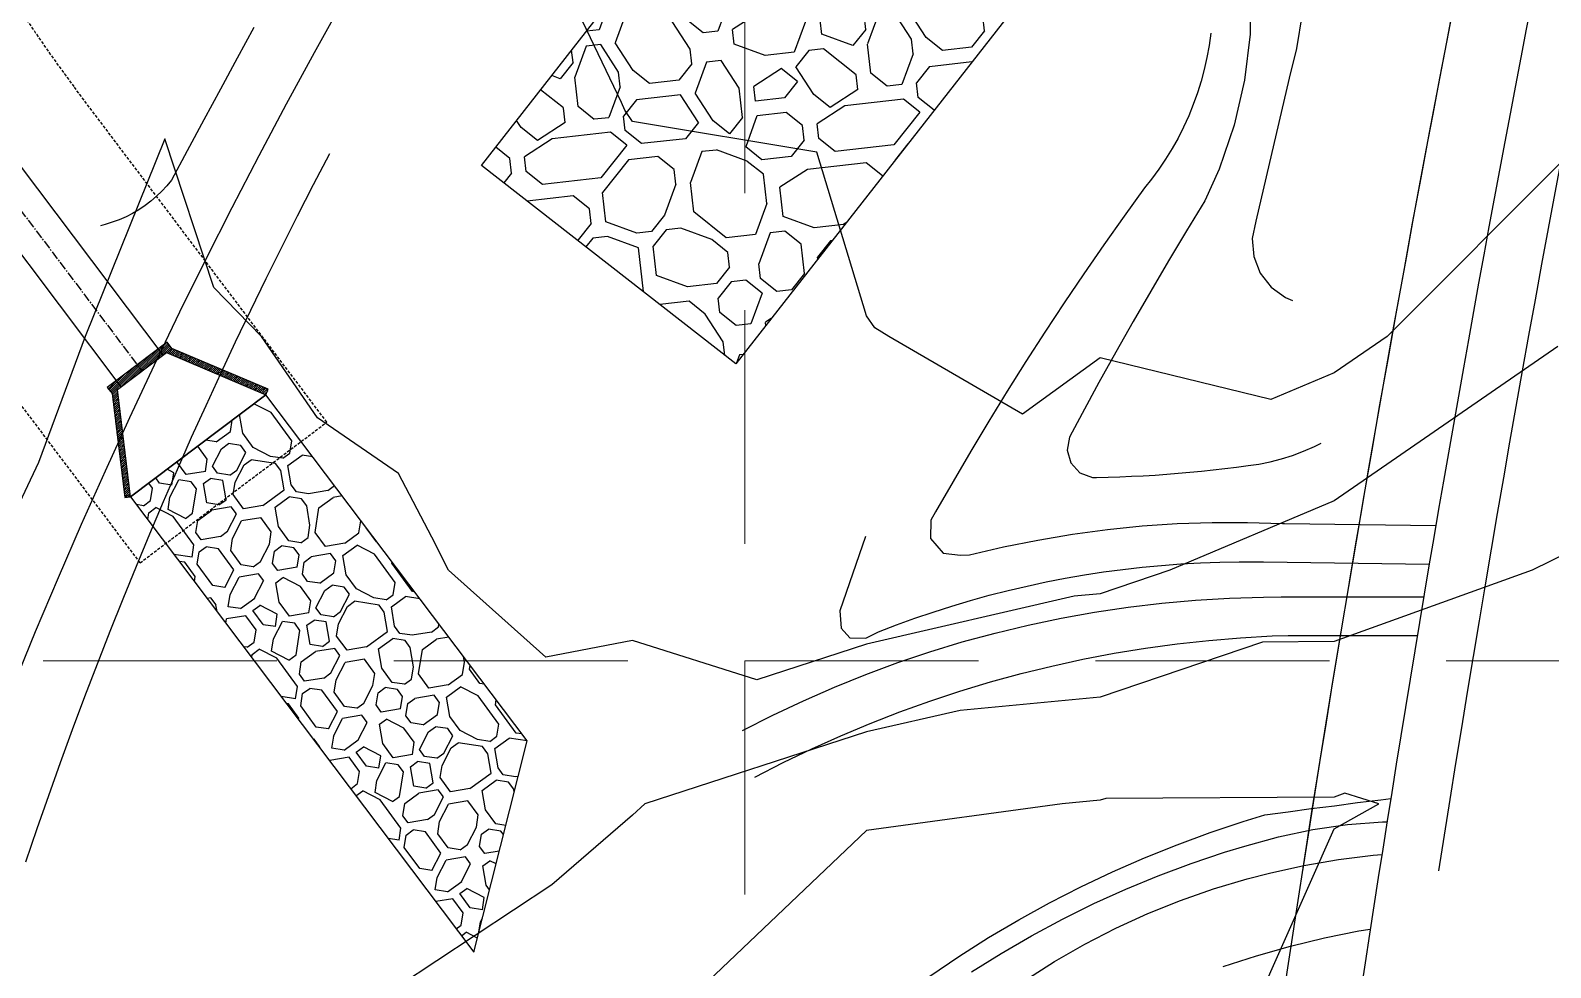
# Model space of a CAD drawing. Header units: inches. Extents: x 2468851 to 2474620, y 7110473 to 7114082.
# Drawn here: x 2473474.1 to 2473604.1, y 7112250.9 to 7112331.1 of the extents above; entities that cross this region are included whole.
import ezdxf

# ---------------------------------------------------------------- set-up
doc = ezdxf.new("R2010")
doc.units = ezdxf.units.IN
doc.header["$MEASUREMENT"] = 0
doc.linetypes.add('CENTER2', pattern=[1.125, 0.75, -0.125, 0.125, -0.125])
doc.linetypes.add('HIDDEN', pattern=[0.375, 0.25, -0.125])
for name, color, linetype in [('contours', 35, 'Continuous'), ('ESMT', 250, 'HIDDEN'), ('ex-pvmt', 7, 'Continuous'), ('ex-row', 1, 'Continuous'), ('FUTURE', 250, 'Continuous'), ('GRID', 254, 'HIDDEN'), ('RIP RAP ROCK FILTER', 1, 'Continuous'), ('SODDED LOT', 2, 'Continuous'), ('STM', 1, 'Continuous'), ('stm-cl', 13, 'CENTER2'), ('stm-pipe', 5, 'Continuous')]:
    doc.layers.add(name, color=color, linetype=linetype)
pattern_1 = [(36.1597, (2473068.647, 7111284.811), (3.26006, 20.9612), [1.5, -2.25, 0.75, -2.25, 0.75, -7.5]), (36.1597, (2473073.817, 7111290.448), (3.26006, 20.9612), [0.75, -14.25]), (36.1597, (2473069.742, 7111288.398), (3.26006, 20.9612), [0.75, -1.5, 0.75, -12]), (36.1597, (2473075.354, 7111293.429), (3.26006, 20.9612), [1.5, -13.5]), (36.1597, (2473076.123, 7111294.92), (3.26006, 20.9612), [0.75, -14.25]), (36.1597, (2473071.605, 7111293.475), (3.26006, 20.9612), [1.5, -13.5]), (36.1597, (2473065.107, 7111289.656), (3.26006, 20.9612), [0.75, -1.5, 0.75, -3.75, 2.25, -6]), (36.1597, (2473072.7, 7111297.062), (3.26006, 20.9612), [1.5, -13.5]), (36.1597, (2473064.99, 7111292.357), (3.26006, 20.9612), [1.5, -0.75, 0.75, -6, 0.75, -5.25]), (36.1597, (2473063.942, 7111292.52), (3.26006, 20.9612), [0.75, -14.25]), (36.1597, (2473067.739, 7111296.224), (3.26006, 20.9612), [0.75, -0.75, 0.75, -12.75]), (36.1597, (2473065.48, 7111295.501), (3.26006, 20.9612), [0.75, -14.25]), (36.1597, (2473072.909, 7111301.86), (3.26006, 20.9612), [0.75, -14.25]), (36.1597, (2473067.016, 7111298.483), (3.26006, 20.9612), [0.75, -6, 0.75, -7.5]), (36.1597, (2473066.574, 7111299.088), (3.26006, 20.9612), [1.5, -13.5]), (36.1597, (2473068.554, 7111301.464), (3.26006, 20.9612), [1.5, -13.5]), (36.1597, (2473060.845, 7111296.759), (3.26006, 20.9612), [0.75, -9, 1.5, -3.75]), (126.1597, (2473064.664, 7111290.261), (-20.9612, 3.26006), [3, -3, 1.5, -7.5]), (126.1597, (2473065.27, 7111290.704), (-20.9612, 3.26006), [0.75, -5.25, 1.5, -7.5]), (126.1597, (2473068.088, 7111288.119), (-20.9612, 3.26006), [2.25, -12.75]), (126.1597, (2473068.694, 7111288.561), (-20.9612, 3.26006), [1.5, -13.5]), (126.1597, (2473070.627, 7111287.187), (-20.9612, 3.26006), [0.75, -9, 0.75, -0.75, 1.5, -2.25]), (126.1597, (2473071.838, 7111288.072), (-20.9612, 3.26006), [0.75, -5.25, 0.75, -8.25]), (126.1597, (2473068.903, 7111293.359), (-20.9612, 3.26006), [1.5, -2.25, 0.75, -0.75, 1.5, -8.25]), (126.1597, (2473071.279, 7111291.38), (-20.9612, 3.26006), [1.5, -8.25, 0.75, -4.5]), (126.1597, (2473073.654, 7111289.4), (-20.9612, 3.26006), [0.75, -0.75, 1.5, -12]), (126.1597, (2473069.113, 7111298.157), (-20.9612, 3.26006), [0.75, -14.25]), (126.1597, (2473069.718, 7111298.599), (-20.9612, 3.26006), [1.5, -1.5, 0.75, -0.75, 1.5, -9]), (126.1597, (2473074.306, 7111293.592), (-20.9612, 3.26006), [0.75, -0.75, 0.75, -1.5, 0.75, -10.5]), (126.1597, (2473073.025, 7111299.158), (-20.9612, 3.26006), [3, -12]), (126.1597, (2473074.516, 7111298.39), (-20.9612, 3.26006), [3, -2.25, 1.5, -8.25]), (126.1597, (2473078.662, 7111293.988), (-20.9612, 3.26006), [0.75, -2.25, 1.5, -10.5]), (126.1597, (2473078.382, 7111295.642), (-20.9612, 3.26006), [2.25, -12.75]), (81.1597, (2473073.491, 7111288.352), (-8.85057, 12.11063), [1.06065, -20.15255]), (81.1597, (2473079.71, 7111293.825), (-8.85057, 12.11063), [1.06065, -18.03125, 1.06065, -1.06065]), (81.1597, (2473071.395, 7111288.678), (-8.85057, 12.11063), [1.06065, -8.4852, 1.06065, -10.6067]), (81.1597, (2473074.423, 7111290.89), (-8.85057, 12.11063), [1.06065, -16.9706, 1.06065, -2.1213]), (81.1597, (2473075.028, 7111291.333), (-8.85057, 12.11063), [2.1213, -8.4852, 2.1213, -8.4854]), (81.1597, (2473071.116, 7111290.331), (-8.85057, 12.11063), [1.0605, -9.546, 1.0605, -1.0605, 1.0605, -7.425203]), (81.1597, (2473076.729, 7111295.362), (-8.85057, 12.11063), [1.06065, -1.06065, 1.06065, -18.03125]), (81.1597, (2473067.809, 7111289.772), (-8.85057, 12.11063), [1.06065, -12.7278, 1.06065, -6.3641]), (81.1597, (2473076.612, 7111298.064), (-8.85057, 12.11063), [1.0605, -1.0605, 1.0605, -4.2426, 1.0605, -12.728603]), (81.1597, (2473068.018, 7111294.57), (-8.85057, 12.11063), [1.06065, -20.15255]), (81.1597, (2473064.548, 7111292.963), (-8.85057, 12.11063), [2.12132, -19.09189]), (81.1597, (2473062.452, 7111293.289), (-8.85057, 12.11063), [1.06065, -1.06065, 1.06065, -18.03125]), (81.1597, (2473067.785, 7111299.973), (-8.85057, 12.11063), [1.06065, -20.15255]), (81.1597, (2473070.533, 7111303.84), (-8.85057, 12.11063), [1.06065, -20.15255]), (171.1597, (2473073.212, 7111290.005), (-8.85057, 12.11063), [1.06065, -20.15255]), (171.1597, (2473073.817, 7111290.448), (-8.85057, 12.11063), [1.06065, -20.15255]), (171.1597, (2473069.742, 7111288.398), (-8.85057, 12.11063), [1.06065, -4.2426, 2.1213, -13.78865]), (171.1597, (2473067.32, 7111286.628), (-8.85057, 12.11063), [1.06065, -20.15255]), (171.1597, (2473073.864, 7111294.197), (-8.85057, 12.11063), [1.06065, -8.48528, 1.06065, -10.60662]), (171.1597, (2473074.469, 7111294.64), (-8.85057, 12.11063), [1.0605, -6.3645, 1.0605, -6.363, 1.0605, -5.304203]), (171.1597, (2473066.76, 7111289.935), (-8.85057, 12.11063), [1.06065, -20.15255]), (171.1597, (2473076.007, 7111297.621), (-8.85057, 12.11063), [2.121, -5.30325, 1.0605, -1.0605, 1.0605, -10.607453]), (171.1597, (2473066.807, 7111293.685), (-8.85057, 12.11063), [1.06065, -20.15255]), (171.1597, (2473071.651, 7111297.225), (-8.85057, 12.11063), [2.12132, -19.09189]), (171.1597, (2473072.257, 7111297.668), (-8.85057, 12.11063), [1.06065, -20.15255]), (171.1597, (2473067.739, 7111296.224), (-8.85057, 12.11063), [1.06065, -20.15255]), (171.1597, (2473062.778, 7111295.385), (-8.85057, 12.11063), [1.06065, -20.15255]), (171.1597, (2473072.466, 7111302.465), (-8.85057, 12.11063), [1.06065, -20.15255]), (62.7248, (2473069.858, 7111285.6965), (12.11063, 8.850574), [1.677, -31.86402]), (62.7248, (2473067.762, 7111286.0225), (12.11063, 8.850574), [1.677, -31.86402]), (62.7248, (2473067.3196, 7111286.628), (12.11063, 8.850574), [1.677, -31.86402]), (62.7248, (2473070.347, 7111288.8406), (12.11063, 8.850574), [1.677, -31.86402]), (62.7248, (2473067.9716, 7111290.82), (12.11063, 8.850574), [1.677, -31.86402]), (62.7248, (2473067.529, 7111291.426), (12.11063, 8.850574), [1.677, -31.86402]), (62.7248, (2473068.181, 7111295.618), (12.11063, 8.850574), [1.677, -31.86402]), (62.7248, (2473068.344, 7111296.666), (12.11063, 8.850574), [1.677, -31.86402]), (62.7248, (2473062.615, 7111294.337), (12.11063, 8.850574), [1.677, -31.86402]), (62.7248, (2473066.248, 7111296.992), (12.11063, 8.850574), [1.677, -31.86402]), (99.5947, (2473078.941, 7111292.3344), (-8.850574, 12.11063), [1.677, -31.86402]), (99.5947, (2473074.586, 7111291.9383), (-8.850574, 12.11063), [1.677, -31.86402]), (99.5947, (2473071.884, 7111291.822), (-8.850574, 12.11063), [1.677, -31.86402]), (99.5947, (2473072.373, 7111294.966), (-8.850574, 12.11063), [1.677, -31.86402]), (99.5947, (2473072.979, 7111295.4085), (-8.850574, 12.11063), [1.677, -31.86402]), (99.5947, (2473067.4125, 7111294.1274), (-8.850574, 12.11063), [1.677, -31.86402]), (99.5947, (2473065.759, 7111293.848), (-8.850574, 12.11063), [1.677, -31.86402]), (99.5947, (2473068.833, 7111299.81), (-8.850574, 12.11063), [1.677, -31.86402]), (99.5947, (2473063.104, 7111297.481), (-8.850574, 12.11063), [1.677, -31.86402]), (152.7248, (2473063.9424, 7111292.52), (-8.850574, 12.11063), [1.677, -31.86402]), (152.7248, (2473071.209, 7111297.8307), (-8.850574, 12.11063), [1.677, -31.86402]), (152.7248, (2473062.894, 7111292.683), (-8.850574, 12.11063), [1.677, -31.86402]), (152.7248, (2473071.255, 7111301.5804), (-8.850574, 12.11063), [1.677, -31.86402]), (152.7248, (2473062.941, 7111296.433), (-8.850574, 12.11063), [1.677, -31.86402]), (152.7248, (2473064.9204, 7111298.809), (-8.850574, 12.11063), [1.677, -31.86402]), (189.5947, (2473073.4914, 7111288.3516), (-12.11063, -8.850574), [1.677, -31.86402]), (189.5947, (2473070.184, 7111287.7926), (-12.11063, -8.850574), [1.677, -31.86402]), (189.5947, (2473078.219, 7111294.5935), (-12.11063, -8.850574), [1.677, -31.86402]), (189.5947, (2473076.123, 7111294.9195), (-12.11063, -8.850574), [1.677, -31.86402]), (189.5947, (2473070.394, 7111292.5904), (-12.11063, -8.850574), [1.677, -31.86402]), (189.5947, (2473066.9235, 7111290.983), (-12.11063, -8.850574), [1.677, -31.86402]), (189.5947, (2473070.557, 7111293.6384), (-12.11063, -8.850574), [1.677, -31.86402]), (189.5947, (2473067.855, 7111293.522), (-12.11063, -8.850574), [1.677, -31.86402]), (189.5947, (2473065.6424, 7111296.5496), (-12.11063, -8.850574), [1.677, -31.86402]), (189.5947, (2473060.239, 7111296.3165), (-12.11063, -8.850574), [1.677, -31.86402]), (189.5947, (2473067.5055, 7111301.627), (-12.11063, -8.850574), [1.677, -31.86402]), (189.5947, (2473068.7166, 7111302.512), (-12.11063, -8.850574), [1.677, -31.86402])]

msp = doc.modelspace()

# ---------------------------------------------------------------- hatches: boundary and pattern name
at = {"layer": 'RIP RAP ROCK FILTER'}
h = msp.add_hatch(dxfattribs=at)
h.set_pattern_fill('AGGREGAT', scale=25.2, angle=96.4457, style=0)
h.set_pattern_definition([(96.4457, (2474503.885, 7112052.713), (-27.8697, 22.2117), [2.52, -3.78, 1.26, -3.78, 1.26, -12.6]), (96.4457, (2474499.966, 7112064.95), (-27.8697, 22.2117), [1.26, -23.94]), (96.4457, (2474499.563, 7112057.297), (-27.8697, 22.2117), [1.26, -2.52, 1.26, -20.16]), (96.4457, (2474496.896, 7112069.676), (-27.8697, 22.2117), [2.52, -22.68]), (96.4457, (2474495.361, 7112072.038), (-27.8697, 22.2117), [1.26, -23.94]), (96.4457, (2474493.706, 7112064.243), (-27.8697, 22.2117), [2.52, -22.68]), (96.4457, (2474493.869, 7112051.582), (-27.8697, 22.2117), [1.26, -2.52, 1.26, -6.3, 3.78, -10.08]), (96.4457, (2474489.384, 7112068.827), (-27.8697, 22.2117), [2.52, -22.68]), (96.4457, (2474489.83, 7112053.661), (-27.8697, 22.2117), [2.52, -1.26, 1.26, -10.08, 1.26, -8.82]), (96.4457, (2474488.72, 7112052.268), (-27.8697, 22.2117), [1.26, -23.94]), (96.4457, (2474486.477, 7112060.89), (-27.8697, 22.2117), [1.26, -1.26, 1.26, -21.42]), (96.4457, (2474485.65, 7112056.993), (-27.8697, 22.2117), [1.26, -23.94]), (96.4457, (2474482.558, 7112073.128), (-27.8697, 22.2117), [1.26, -23.94]), (96.4457, (2474482.58, 7112061.718), (-27.8697, 22.2117), [1.26, -10.08, 1.26, -12.6]), (96.4457, (2474481.327, 7112061.577), (-27.8697, 22.2117), [2.52, -22.68]), (96.4457, (2474479.51, 7112066.444), (-27.8697, 22.2117), [2.52, -22.68]), (96.4457, (2474479.955, 7112051.278), (-27.8697, 22.2117), [1.26, -15.12, 2.52, -6.3]), (186.4457, (2474492.616, 7112051.44), (-22.2117, -27.8697), [5.04, -5.04, 2.52, -12.6]), (186.4457, (2474492.475, 7112052.692), (-22.2117, -27.8697), [1.26, -8.82, 2.52, -12.6]), (186.4457, (2474498.594, 7112054.651), (-22.2117, -27.8697), [3.78, -21.42]), (186.4457, (2474498.452, 7112055.903), (-22.2117, -27.8697), [2.52, -22.68]), (186.4457, (2474502.067, 7112057.58), (-22.2117, -27.8697), [1.26, -15.12, 1.26, -1.26, 2.52, -3.78]), (186.4457, (2474501.784, 7112060.084), (-22.2117, -27.8697), [1.26, -8.82, 1.26, -13.86]), (186.4457, (2474491.626, 7112060.204), (-22.2117, -27.8697), [2.52, -3.78, 1.26, -1.26, 2.52, -13.86]), (186.4457, (2474496.493, 7112062.022), (-22.2117, -27.8697), [2.52, -13.86, 1.26, -7.56]), (186.4457, (2474501.36, 7112063.84), (-22.2117, -27.8697), [1.26, -1.26, 2.52, -20.16]), (186.4457, (2474484.8, 7112064.505), (-22.2117, -27.8697), [1.26, -23.94]), (186.4457, (2474484.66, 7112065.757), (-22.2117, -27.8697), [2.52, -2.52, 1.26, -1.26, 2.52, -15.12]), (186.4457, (2474495.786, 7112068.282), (-22.2117, -27.8697), [1.26, -1.26, 1.26, -2.52, 1.26, -17.64]), (186.4457, (2474486.597, 7112071.048), (-22.2117, -27.8697), [5.04, -20.16]), (186.4457, (2474488.96, 7112072.583), (-22.2117, -27.8697), [5.04, -3.78, 2.52, -13.86]), (186.4457, (2474498.835, 7112074.967), (-22.2117, -27.8697), [1.26, -3.78, 2.52, -17.64]), (186.4457, (2474496.19, 7112075.936), (-22.2117, -27.8697), [3.78, -21.42]), (141.4457, (2474502.753, 7112062.73), (-25.0407, -2.82898), [1.7819, -33.8563]), (141.4457, (2474499.945, 7112076.36), (-25.0407, -2.82898), [1.7819, -30.2925, 1.7819, -1.7819]), (141.4457, (2474500.532, 7112059.942), (-25.0407, -2.82898), [1.7819, -14.25514, 1.7819, -17.81926]), (141.4457, (2474499.825, 7112066.203), (-25.0407, -2.82898), [1.7819, -28.5106, 1.7819, -3.56378]), (141.4457, (2474499.683, 7112067.455), (-25.0407, -2.82898), [3.56378, -14.25514, 3.56378, -14.25548]), (141.4457, (2474497.887, 7112060.912), (-25.0407, -2.82898), [1.78164, -16.03728, 1.78164, -1.78164, 1.78164, -12.47434]), (141.4457, (2474495.22, 7112073.29), (-25.0407, -2.82898), [1.7819, -1.7819, 1.7819, -30.2925]), (141.4457, (2474495.948, 7112055.62), (-25.0407, -2.82898), [1.7819, -21.3827, 1.7819, -10.6917]), (141.4457, (2474491.181, 7112075.37), (-25.0407, -2.82898), [1.78164, -1.78164, 1.78164, -7.12757, 1.78164, -21.38405]), (141.4457, (2474489.122, 7112059.921), (-25.0407, -2.82898), [1.7819, -33.8563]), (141.4457, (2474488.577, 7112053.52), (-25.0407, -2.82898), [3.5638, -32.0744]), (141.4457, (2474486.356, 7112050.733), (-25.0407, -2.82898), [1.7819, -1.7819, 1.7819, -30.2925]), (141.4457, (2474481.044, 7112064.08), (-25.0407, -2.82898), [1.7819, -33.8563]), (141.4457, (2474477.691, 7112071.31), (-25.0407, -2.82898), [1.7819, -33.8563]), (231.4457, (2474500.108, 7112063.699), (-25.0407, -2.82898), [1.7819, -33.8563]), (231.4457, (2474499.966, 7112064.95), (-25.0407, -2.82898), [1.7819, -33.8563]), (231.4457, (2474499.563, 7112057.297), (-25.0407, -2.82898), [1.7819, -7.12757, 3.56378, -23.16494]), (231.4457, (2474500.129, 7112052.289), (-25.0407, -2.82898), [1.7819, -33.8563]), (231.4457, (2474494.534, 7112068.141), (-25.0407, -2.82898), [1.7819, -14.25527, 1.7819, -17.81913]), (231.4457, (2474494.392, 7112069.393), (-25.0407, -2.82898), [1.78164, -10.69236, 1.78164, -10.68984, 1.78164, -8.91106]), (231.4457, (2474494.838, 7112054.227), (-25.0407, -2.82898), [1.7819, -33.8563]), (231.4457, (2474491.322, 7112074.118), (-25.0407, -2.82898), [3.56328, -8.90946, 1.78164, -1.78164, 1.78164, -17.82052]), (231.4457, (2474489.405, 7112057.417), (-25.0407, -2.82898), [1.7819, -33.8563]), (231.4457, (2474488.274, 7112067.434), (-25.0407, -2.82898), [3.5638, -32.0744]), (231.4457, (2474488.132, 7112068.686), (-25.0407, -2.82898), [1.7819, -33.8563]), (231.4457, (2474486.477, 7112060.89), (-25.0407, -2.82898), [1.7819, -33.8563]), (231.4457, (2474483.57, 7112052.954), (-25.0407, -2.82898), [1.7819, -33.8563]), (231.4457, (2474481.306, 7112072.987), (-25.0407, -2.82898), [1.7819, -33.8563]), (123.0107, (2474503.602, 7112055.217), (-2.82898, 25.0407), [2.81736, -53.53155]), (123.0107, (2474501.381, 7112052.43), (-2.82898, 25.0407), [2.81736, -53.53155]), (123.0107, (2474500.129, 7112052.289), (-2.82898, 25.0407), [2.81736, -53.53155]), (123.0107, (2474499.421, 7112058.549), (-2.82898, 25.0407), [2.81736, -53.53155]), (123.0107, (2474494.555, 7112056.731), (-2.82898, 25.0407), [2.81736, -53.53155]), (123.0107, (2474493.303, 7112056.59), (-2.82898, 25.0407), [2.81736, -53.53155]), (123.0107, (2474487.729, 7112061.032), (-2.82898, 25.0407), [2.81736, -53.53155]), (123.0107, (2474486.335, 7112062.143), (-2.82898, 25.0407), [2.81736, -53.53155]), (123.0107, (2474484.963, 7112051.843), (-2.82898, 25.0407), [2.81736, -53.53155]), (123.0107, (2474484.114, 7112059.356), (-2.82898, 25.0407), [2.81736, -53.53155]), (159.8806, (2474501.48, 7112073.998), (-25.0407, -2.82898), [2.81736, -53.53155]), (159.8806, (2474498.431, 7112067.313), (-25.0407, -2.82898), [2.81736, -53.53155]), (159.8806, (2474496.352, 7112063.274), (-25.0407, -2.82898), [2.81736, -53.53155]), (159.8806, (2474492.171, 7112066.606), (-25.0407, -2.82898), [2.81736, -53.53155]), (159.8806, (2474492.03, 7112067.858), (-25.0407, -2.82898), [2.81736, -53.53155]), (159.8806, (2474489.264, 7112058.669), (-25.0407, -2.82898), [2.81736, -53.53155]), (159.8806, (2474488.295, 7112056.024), (-25.0407, -2.82898), [2.81736, -53.53155]), (159.8806, (2474482.155, 7112065.474), (-25.0407, -2.82898), [2.81736, -53.53155]), (159.8806, (2474480.782, 7112055.175), (-25.0407, -2.82898), [2.81736, -53.53155]), (213.0107, (2474488.719, 7112052.268), (-25.0407, -2.82898), [2.81736, -53.53155]), (213.0107, (2474487.022, 7112067.292), (-25.0407, -2.82898), [2.81736, -53.53155]), (213.0107, (2474487.608, 7112050.874), (-25.0407, -2.82898), [2.81736, -53.53155]), (213.0107, (2474481.589, 7112070.483), (-25.0407, -2.82898), [2.81736, -53.53155]), (213.0107, (2474482.176, 7112054.065), (-25.0407, -2.82898), [2.81736, -53.53155]), (213.0107, (2474480.358, 7112058.931), (-25.0407, -2.82898), [2.81736, -53.53155]), (249.8806, (2474502.753, 7112062.729), (2.82898, -25.0407), [2.81736, -53.53155]), (249.8806, (2474500.815, 7112057.438), (2.82898, -25.0407), [2.81736, -53.53155]), (249.8806, (2474497.583, 7112074.825), (2.82898, -25.0407), [2.81736, -53.53155]), (249.8806, (2474495.361, 7112072.038), (2.82898, -25.0407), [2.81736, -53.53155]), (249.8806, (2474493.989, 7112061.739), (2.82898, -25.0407), [2.81736, -53.53155]), (249.8806, (2474493.444, 7112055.338), (2.82898, -25.0407), [2.81736, -53.53155]), (249.8806, (2474492.595, 7112062.85), (2.82898, -25.0407), [2.81736, -53.53155]), (249.8806, (2474490.516, 7112058.811), (2.82898, -25.0407), [2.81736, -53.53155]), (249.8806, (2474484.256, 7112058.104), (2.82898, -25.0407), [2.81736, -53.53155]), (249.8806, (2474480.096, 7112050.026), (2.82898, -25.0407), [2.81736, -53.53155]), (249.8806, (2474478.399, 7112065.05), (2.82898, -25.0407), [2.81736, -53.53155]), (249.8806, (2474478.116, 7112067.554), (2.82898, -25.0407), [2.81736, -53.53155])])
h.paths.add_polyline_path([(2473560.26, 7112335.68), (2473534.4, 7112302.58), (2473512.66, 7112319.57), (2473538.52, 7112352.66)])
at = {"layer": 'SODDED LOT', "linetype": 'Continuous'}
h = msp.add_hatch(dxfattribs=at)
h.set_pattern_fill('ANSI31', color=256, scale=40, style=0)
h.paths.add_polyline_path([(2472093.27, 7112787.68), (2472221.59, 7112787.6), (2472221.08, 7112667.42), (2472093.19, 7112666.7), (2472093.19, 7112679.12), (2472093.23, 7112787.69)])
h.paths.add_polyline_path([(2471960.54, 7112505.35), (2471959.71, 7112628.22), (2472033.69, 7112628.18), (2472034.41, 7112505.21), (2471960.54, 7112505.34)])
h.paths.add_polyline_path([(2472943.89, 7112483.19), (2472828.59, 7112440.6), (2472835.74, 7112422.59), (2472839.67, 7112413.52), (2472848.01, 7112395.55), (2472853.04, 7112385.9), (2472858.54, 7112375.56), (2472870.46, 7112355.81), (2472902.04, 7112375.66), (2472974.15, 7112421.81), (2472963.65, 7112439.45), (2472954.73, 7112457.18), (2472946.69, 7112476.09), (2472944.08, 7112483.06)])
h.paths.add_polyline_path([(2473207.06, 7112415.58), (2473209.53, 7112419.29), (2473291.23, 7112550.2), (2473277.07, 7112559.74), (2473268.68, 7112565.82), (2473245.98, 7112583.4), (2473233.38, 7112592.16), (2473227.76, 7112595.82), (2473221.45, 7112599.4), (2473212.26, 7112604.76), (2473198.38, 7112611.83), (2473179.61, 7112620.06), (2473160.96, 7112626.49), (2473143.61, 7112631.4), (2473124.73, 7112635.28), (2473119.22, 7112635.24), (2473114.46, 7112633.66), (2473110.42, 7112630.84), (2473107.89, 7112626.3), (2473106.59, 7112621.61), (2473105.41, 7112606.64), (2473105.49, 7112593.24), (2473106.92, 7112578.87), (2473109.79, 7112566.01), (2473113.82, 7112552.87), (2473118.84, 7112540.86), (2473119.62, 7112539.28), (2473125.49, 7112528.42), (2473132.54, 7112517.6), (2473154.47, 7112487.42), (2473189.13, 7112440.05), (2473207, 7112415.61)])
h.paths.add_polyline_path([(2472149.87, 7113580.61), (2472139.15, 7113587.25), (2472148.34, 7113599.5), (2472129.96, 7113617.37), (2472301.04, 7113620.95), (2472421.05, 7113670.47), (2472435.86, 7113657.7), (2472418.5, 7113656.68), (2472386.32, 7113644.43), (2472349.55, 7113630.65), (2472301.04, 7113613.8), (2472253.54, 7113608.18), (2472206.05, 7113607.67), (2472182.05, 7113606.65), (2472168.77, 7113602.57), (2472156, 7113590.31)])
h.paths.add_polyline_path([(2472770.94, 7113693.31), (2472783.83, 7113696.4), (2473029.19, 7113695.37), (2473046.2, 7113689.7), (2473045.68, 7113705.68), (2472771.46, 7113707.22)])
h.paths.add_polyline_path([(2473645.39, 7113690.66), (2473644.98, 7113704.58), (2473380.05, 7113706.22), (2473375.55, 7113692.3), (2473381.69, 7113694.76), (2473634.33, 7113693.94)])
h.paths.add_polyline_path([(2473661.81, 7113026.94), (2473687.47, 7113025.61), (2473728.46, 7113019.28), (2473771.12, 7113012.61), (2473800.78, 7113000.62), (2473816.11, 7112991.96), (2473817.62, 7112992.3), (2473826.58, 7112958.99), (2473778.33, 7112869.43), (2473754.23, 7112818.27), (2473704.86, 7112707.31), (2473675.95, 7112628.52), (2473649.37, 7112551.6), (2473609.35, 7112401.13), (2473621.99, 7112397.24), (2473660.24, 7112541.42), (2473686.99, 7112623.57), (2473721.05, 7112713.98), (2473756.54, 7112795.8), (2473776.21, 7112842.14), (2473803.69, 7112892.8), (2473821.26, 7112931.75), (2473838.19, 7112953.92), (2473843.82, 7112970.36), (2473841.57, 7112984.99), (2473834.36, 7112995.8), (2473821.75, 7113003.46), (2473803.51, 7113011.56), (2473780.76, 7113020.12), (2473754.18, 7113027.78), (2473717.91, 7113032.73), (2473683.75, 7113037.76), (2473675.22, 7113037.54), (2473668.46, 7113034.66), (2473663.02, 7113029.01)])
h.paths.add_polyline_path([(2473971.46, 7113199.84), (2473953.3, 7113211.94), (2473941.19, 7113192.09), (2473861.1, 7113065.57), (2473810.53, 7113087.5), (2473761.17, 7113101.51), (2473720.96, 7113106.99), (2473697.2, 7113110.44), (2473674.12, 7113113.74), (2473679.51, 7113105.34), (2473686.71, 7113099.95), (2473703.5, 7113097.55), (2473742.47, 7113092.16), (2473787.44, 7113083.17), (2473826.42, 7113069.98), (2473851, 7113058.59), (2473862.39, 7113053.19), (2473874.39, 7113053.49), (2473885.78, 7113058.29), (2473895.97, 7113069.68), (2473937.95, 7113137.71), (2473969.87, 7113198.61)])
h.paths.add_polyline_path([(2474189.42, 7113705.55), (2474212.71, 7113695.29), (2474173.05, 7113585.51), (2474125.46, 7113471.59), (2474078.44, 7113374.03), (2473995.24, 7113231.38), (2473980.72, 7113211.84), (2473961.73, 7113224.12), (2474019.25, 7113316.23), (2474060.01, 7113393.26), (2474123.11, 7113525), (2474155.5, 7113608.17)])
h.paths.add_polyline_path([(2472613.26, 7113048.11), (2472742.65, 7113047.89), (2472742.87, 7112984.1), (2472740.21, 7112975.02), (2472732.24, 7112966.82), (2472722.71, 7112964.61), (2472628.32, 7112964.83), (2472620.35, 7112967.71), (2472615.69, 7112974.13), (2472614.14, 7112982.33), (2472613.26, 7112995.17)])
h.paths.add_polyline_path([(2472069.94, 7112331.55), (2472070.27, 7112318.14), (2472070.57, 7112197.11), (2471996.68, 7112197.18), (2471995.85, 7112331.7), (2472070.2, 7112331.62)])
h.paths.add_polyline_path([(2472440.24, 7112197.06), (2472440.35, 7112331.72), (2472514.33, 7112331.71), (2472514.08, 7112311.45), (2472514.13, 7112197.08), (2472440.38, 7112197.08)])
h.paths.add_polyline_path([(2471733.82, 7111882.26), (2471733.82, 7111970.43), (2471868.56, 7111970.92), (2471868.33, 7111882.52), (2471840.59, 7111882.44), (2471733.92, 7111881.99)])
edge = h.paths.add_edge_path()
edge.add_line((2471343.49, 7111970.99), (2471344.1, 7111826.58))
edge.add_line((2471344.1, 7111826.58), (2471538.48, 7111827.27))
edge.add_arc((2471538.41, 7111847.27), 20, 270.2036, 360.1993)
edge.add_line((2471558.41, 7111847.34), (2471558.39, 7111971.64))
edge.add_line((2471558.39, 7111971.64), (2471343.54, 7111970.92))
edge.add_line((2471343.54, 7111970.92), (2471343.49, 7111970.99))
h.paths.add_polyline_path([(2471436.46, 7111651.34), (2471435.9, 7111795.94), (2471345.57, 7111795.65), (2471346.01, 7111779.03), (2471346.34, 7111651.2), (2471436.36, 7111651.42)])
edge = h.paths.add_edge_path()
edge.add_line((2470893.92, 7111969.77), (2470893.47, 7112114.02))
edge.add_line((2470893.47, 7112114.02), (2470801.61, 7112113.73))
edge.add_arc((2470801.67, 7112093.74), 19.99, 90.1777, 179.3767)
edge.add_line((2470781.69, 7112093.96), (2470781.61, 7112090.91))
edge.add_line((2470781.61, 7112090.91), (2470782.08, 7111968.84))
edge.add_line((2470782.08, 7111968.84), (2470894, 7111969.62))
edge.add_line((2470894, 7111969.62), (2470893.92, 7111969.77))
h.paths.add_polyline_path([(2470750.33, 7112143.41), (2470731.58, 7112143.47), (2470623.88, 7112143.12), (2470623.33, 7112319.59), (2470749.92, 7112320.06), (2470750.44, 7112143.38)])
h.paths.add_polyline_path([(2470605.1, 7111911.51), (2470605.12, 7111834.55), (2470462.4, 7111834.08), (2470462.15, 7111910.96), (2470480.76, 7111911.1), (2470605.11, 7111911.52)])
at = {"layer": 'STM'}
h = msp.add_hatch(dxfattribs=at)
h.set_pattern_fill('AGGREGAT', scale=15, angle=36.1597, style=0)
h.set_pattern_definition(pattern_1)
h.paths.add_polyline_path([(2473516.55, 7112270.33), (2473494.22, 7112299.95), (2473482.64, 7112291.22), (2473512, 7112252.27)])
h = msp.add_hatch(dxfattribs=at)
h.set_pattern_fill('AGGREGAT', scale=15, angle=36.1597, style=0)
h.set_pattern_definition(pattern_1)
h.paths.add_polyline_path([(2473516.55, 7112270.33), (2473494.22, 7112299.95), (2473482.64, 7112291.22), (2473512, 7112252.27)])
at = {"layer": 'stm-pipe'}
h = msp.add_hatch(dxfattribs=at)
h.set_pattern_fill('ANSI31', color=5, style=0)
h.set_pattern_definition([(45, (0, 0), (-0.0883883476483, 0.0883883476483), [])])
h.paths.add_polyline_path([(2473494.42, 7112300.41), (2473486.18, 7112303.9), (2473485.78, 7112304.44), (2473480.65, 7112300.58), (2473481.06, 7112300.04), (2473482.15, 7112291.16), (2473482.64, 7112291.22), (2473481.52, 7112300.39), (2473485.72, 7112303.56), (2473494.22, 7112299.95)])

# ---------------------------------------------------------------- linework, layer by layer
at = {"layer": 'contours'}
for p, q in [((2473524.63, 7112324.94, 591), (2473518.46, 7112337.83, 591)), ((2473578.43, 7112334.77, 590), (2473578.38, 7112330.8, 590)), ((2473500.77, 7112333.56, 589), (2473498.34, 7112329.19, 589)), ((2473582.84, 7112332.53, 591), (2473582.34, 7112329.57, 591)), ((2473493.19, 7112331.36, 590), (2473491.76, 7112328.73, 590)), ((2473574.87, 7112329.83, 589), (2473574.69, 7112328.8, 589)), ((2473575.01, 7112330.87, 589), (2473574.87, 7112329.83, 589)), ((2473578.38, 7112330.8, 590), (2473577.91, 7112326.87, 590)), ((2473491.76, 7112328.73, 590), (2473490.33, 7112326.09, 590)), ((2473498.34, 7112329.19, 589), (2473495.95, 7112324.8, 589)), ((2473574.69, 7112328.8, 589), (2473574.46, 7112327.77, 589)), ((2473582.34, 7112329.57, 591), (2473581.73, 7112327.04, 591)), ((2473574.46, 7112327.77, 589), (2473574.19, 7112326.76, 589)), ((2473490.33, 7112326.09, 590), (2473488.91, 7112323.45, 590)), ((2473574.19, 7112326.76, 589), (2473573.88, 7112325.76, 589)), ((2473577.91, 7112326.87, 590), (2473577.02, 7112323, 590)), ((2473581.73, 7112327.04, 591), (2473578.87, 7112314.8, 591)), ((2473495.95, 7112324.8, 589), (2473493.61, 7112320.38, 589)), ((2473524.92, 7112324.28, 591), (2473524.63, 7112324.94, 591)), ((2473573.52, 7112324.77, 589), (2473573.13, 7112323.8, 589)), ((2473573.88, 7112325.76, 589), (2473573.52, 7112324.77, 589)), ((2473488.91, 7112323.45, 590), (2473487.49, 7112320.8, 590)), ((2473525.57, 7112323.31, 591), (2473524.92, 7112324.28, 591)), ((2473573.13, 7112323.8, 589), (2473572.69, 7112322.85, 589)), ((2473541.33, 7112320.7, 591), (2473525.57, 7112323.31, 591)), ((2473572.69, 7112322.85, 589), (2473572.22, 7112321.91, 589)), ((2473577.02, 7112323, 590), (2473575.73, 7112319.25, 590)), ((2473485.57, 7112321.85, 590), (2473478.75, 7112304.94, 590)), ((2473489.77, 7112309.13, 590), (2473485.57, 7112321.85, 590)), ((2473487.49, 7112320.8, 590), (2473486.15, 7112318.31, 590)), ((2473571.71, 7112321, 589), (2473571.16, 7112320.11, 589)), ((2473572.22, 7112321.91, 589), (2473571.71, 7112321, 589)), ((2473493.61, 7112320.38, 589), (2473491.31, 7112315.94, 589)), ((2473499.65, 7112320.55, 588), (2473498.26, 7112317.89, 588)), ((2473545.57, 7112306.69, 591), (2473541.33, 7112320.7, 591)), ((2473571.16, 7112320.11, 589), (2473570.57, 7112319.24, 589)), ((2473605.57, 7112320.45, 591), (2473590.11, 7112304.94, 591)), ((2473486.15, 7112318.31, 590), (2473485.75, 7112317.82, 590)), ((2473569.95, 7112318.39, 589), (2473569.35, 7112317.65, 589)), ((2473570.57, 7112319.24, 589), (2473569.95, 7112318.39, 589)), ((2473575.73, 7112319.25, 590), (2473574.5, 7112316.54, 590)), ((2473484.87, 7112316.92, 590), (2473484.39, 7112316.51, 590)), ((2473485.32, 7112317.35, 590), (2473484.87, 7112316.92, 590)), ((2473485.75, 7112317.82, 590), (2473485.32, 7112317.35, 590)), ((2473498.26, 7112317.89, 588), (2473496.89, 7112315.22, 588)), ((2473569.35, 7112317.65, 589), (2473567.6, 7112315.22, 589)), ((2473483.36, 7112315.77, 590), (2473482.82, 7112315.46, 590)), ((2473483.89, 7112316.13, 590), (2473483.36, 7112315.77, 590)), ((2473484.39, 7112316.51, 590), (2473483.89, 7112316.13, 590)), ((2473491.31, 7112315.94, 589), (2473489.05, 7112311.48, 589)), ((2473574.5, 7112316.54, 590), (2473572.94, 7112313.98, 590)), ((2473480.48, 7112314.52, 590), (2473480.06, 7112314.41, 590)), ((2473481.08, 7112314.7, 590), (2473480.48, 7112314.52, 590)), ((2473481.68, 7112314.92, 590), (2473481.08, 7112314.7, 590)), ((2473482.26, 7112315.17, 590), (2473481.68, 7112314.92, 590)), ((2473482.82, 7112315.46, 590), (2473482.26, 7112315.17, 590)), ((2473496.89, 7112315.22, 588), (2473495.54, 7112312.55, 588)), ((2473567.6, 7112315.22, 589), (2473565.87, 7112312.77, 589)), ((2473578.87, 7112314.8, 591), (2473578.56, 7112313.3, 591)), ((2473572.94, 7112313.98, 590), (2473571.4, 7112311.4, 590)), ((2473578.56, 7112313.3, 591), (2473578.69, 7112311.78, 591)), ((2473495.54, 7112312.55, 588), (2473494.21, 7112309.86, 588)), ((2473565.87, 7112312.77, 589), (2473564.17, 7112310.3, 589)), ((2473578.69, 7112311.78, 591), (2473579.25, 7112310.36, 591)), ((2473489.05, 7112311.48, 589), (2473486.84, 7112307, 589)), ((2473571.4, 7112311.4, 590), (2473569.88, 7112308.82, 590)), ((2473579.25, 7112310.36, 591), (2473580.18, 7112309.16, 591)), ((2473493.83, 7112304.94, 590), (2473489.77, 7112309.13, 590)), ((2473494.21, 7112309.86, 588), (2473492.89, 7112307.16, 588)), ((2473564.17, 7112310.3, 589), (2473562.49, 7112307.81, 589)), ((2473580.18, 7112309.16, 591), (2473581.42, 7112308.27, 591)), ((2473562.49, 7112307.81, 589), (2473560.84, 7112305.31, 589)), ((2473569.88, 7112308.82, 590), (2473568.39, 7112306.22, 590)), ((2473581.42, 7112308.27, 591), (2473582, 7112308, 591)), ((2473486.84, 7112307, 589), (2473484.67, 7112302.49, 589)), ((2473492.89, 7112307.16, 588), (2473491.6, 7112304.45, 588)), ((2473546.3, 7112305.66, 591), (2473545.57, 7112306.69, 591)), ((2473547.5, 7112304.94, 591), (2473546.3, 7112305.66, 591)), ((2473560.84, 7112305.31, 589), (2473559.21, 7112302.78, 589)), ((2473568.39, 7112306.22, 590), (2473566.91, 7112303.6, 590)), ((2473478.75, 7112304.94, 590), (2473474.77, 7112294.14, 590)), ((2473491.6, 7112304.45, 588), (2473490.33, 7112301.74, 588)), ((2473498.62, 7112297.98, 590), (2473493.83, 7112304.94, 590)), ((2473558.92, 7112298.29, 591), (2473547.5, 7112304.94, 591)), ((2473590.11, 7112304.94, 591), (2473585.57, 7112301.81, 591)), ((2473604.71, 7112304.08, 590), (2473585.57, 7112290.86, 590)), ((2473559.21, 7112302.78, 589), (2473557.61, 7112300.25, 589)), ((2473565.57, 7112303.1, 591), (2473558.92, 7112298.29, 591)), ((2473566.91, 7112303.6, 590), (2473565.45, 7112300.98, 590)), ((2473580.16, 7112299.53, 591), (2473565.57, 7112303.1, 591)), ((2473484.67, 7112302.49, 589), (2473482.55, 7112297.97, 589)), ((2473490.33, 7112301.74, 588), (2473489.08, 7112299.01, 588)), ((2473585.57, 7112301.81, 591), (2473580.16, 7112299.53, 591)), ((2473557.61, 7112300.25, 589), (2473556.04, 7112297.69, 589)), ((2473565.45, 7112300.98, 590), (2473564.02, 7112298.35, 590)), ((2473489.08, 7112299.01, 588), (2473487.84, 7112296.28, 588)), ((2473482.55, 7112297.97, 589), (2473480.47, 7112293.42, 589)), ((2473505.57, 7112293.21, 590), (2473498.62, 7112297.98, 590)), ((2473556.04, 7112297.69, 589), (2473554.5, 7112295.12, 589)), ((2473564.02, 7112298.35, 590), (2473562.94, 7112296.33, 590)), ((2473487.84, 7112296.28, 588), (2473486.63, 7112293.53, 588)), ((2473562.94, 7112296.33, 590), (2473562.73, 7112295.21, 590)), ((2473554.5, 7112295.12, 589), (2473552.98, 7112292.53, 589)), ((2473562.73, 7112295.21, 590), (2473563.05, 7112294.11, 590)), ((2473581.07, 7112294.46, 590), (2473582.02, 7112294.76, 590)), ((2473582.02, 7112294.76, 590), (2473582.96, 7112295.11, 590)), ((2473582.96, 7112295.11, 590), (2473583.88, 7112295.51, 590)), ((2473583.88, 7112295.51, 590), (2473584.47, 7112295.81, 590)), ((2473474.77, 7112294.14, 590), (2473470.42, 7112284.94, 590)), ((2473486.63, 7112293.53, 588), (2473485.44, 7112290.78, 588)), ((2473563.05, 7112294.11, 590), (2473563.83, 7112293.28, 590)), ((2473574.23, 7112293.42, 590), (2473575.23, 7112293.52, 590)), ((2473575.23, 7112293.52, 590), (2473576.22, 7112293.64, 590)), ((2473576.22, 7112293.64, 590), (2473577.21, 7112293.76, 590)), ((2473577.21, 7112293.76, 590), (2473578.21, 7112293.89, 590)), ((2473578.21, 7112293.89, 590), (2473579.12, 7112294.02, 590)), ((2473579.12, 7112294.02, 590), (2473580.1, 7112294.21, 590)), ((2473580.1, 7112294.21, 590), (2473581.07, 7112294.46, 590)), ((2473480.47, 7112293.42, 589), (2473478.43, 7112288.85, 589)), ((2473508.41, 7112287.77, 590), (2473505.57, 7112293.21, 590)), ((2473552.98, 7112292.53, 589), (2473551.49, 7112289.93, 589)), ((2473563.83, 7112293.28, 590), (2473564.9, 7112292.88, 590)), ((2473564.9, 7112292.88, 590), (2473565.25, 7112292.87, 590)), ((2473565.25, 7112292.87, 590), (2473566.25, 7112292.89, 590)), ((2473566.25, 7112292.89, 590), (2473567.25, 7112292.93, 590)), ((2473567.25, 7112292.93, 590), (2473568.25, 7112292.97, 590)), ((2473568.25, 7112292.97, 590), (2473569.25, 7112293.02, 590)), ((2473569.25, 7112293.02, 590), (2473570.25, 7112293.08, 590)), ((2473570.25, 7112293.08, 590), (2473571.25, 7112293.15, 590)), ((2473571.25, 7112293.15, 590), (2473572.24, 7112293.23, 590)), ((2473572.24, 7112293.23, 590), (2473573.24, 7112293.32, 590)), ((2473573.24, 7112293.32, 590), (2473574.23, 7112293.42, 590)), ((2473585.57, 7112290.86, 590), (2473571.52, 7112284.94, 590)), ((2473485.44, 7112290.78, 588), (2473484.27, 7112288.02, 588)), ((2473551.49, 7112289.93, 589), (2473551.09, 7112289.23, 589)), ((2473478.43, 7112288.85, 589), (2473476.44, 7112284.27, 589)), ((2473551.09, 7112289.23, 589), (2473551.04, 7112287.66, 588.69)), ((2473563.2, 7112288.02, 588.33), (2473566.18, 7112288.42, 588.44)), ((2473566.18, 7112288.42, 588.44), (2473569.16, 7112288.72, 588.55)), ((2473569.16, 7112288.72, 588.55), (2473572.15, 7112288.92, 588.66)), ((2473572.15, 7112288.92, 588.66), (2473575.15, 7112289.03, 588.77)), ((2473575.15, 7112289.03, 588.77), (2473578.15, 7112289.03, 588.88)), ((2473578.15, 7112289.03, 588.88), (2473581.15, 7112288.94, 588.99)), ((2473581.15, 7112288.94, 588.99), (2473581.33, 7112288.93, 589)), ((2473581.33, 7112288.93, 589), (2473594.26, 7112288.75, 589)), ((2473484.27, 7112288.02, 588), (2473483.11, 7112285.25, 588)), ((2473509.84, 7112284.94, 590), (2473508.41, 7112287.77, 590)), ((2473545.48, 7112287.83, 588), (2473543.31, 7112281.45, 588)), ((2473551.04, 7112287.66, 588.69), (2473552.12, 7112286.4, 588.39)), ((2473554.38, 7112286.24, 588), (2473557.3, 7112286.93, 588.11)), ((2473557.3, 7112286.93, 588.11), (2473560.24, 7112287.52, 588.22)), ((2473560.24, 7112287.52, 588.22), (2473563.2, 7112288.02, 588.33)), ((2473552.12, 7112286.4, 588.39), (2473553.63, 7112286.22, 588.08)), ((2473553.63, 7112286.22, 588.08), (2473554.38, 7112286.24, 588)), ((2473574.13, 7112285.57, 588), (2473575.79, 7112285.63, 588)), ((2473575.79, 7112285.63, 588), (2473577.46, 7112285.65, 588)), ((2473577.46, 7112285.65, 588), (2473579.12, 7112285.65, 588)), ((2473579.12, 7112285.65, 588), (2473579.53, 7112285.64, 588)), ((2473579.53, 7112285.64, 588), (2473593.7, 7112285.45, 588)), ((2473605.57, 7112286.45, 589), (2473602.49, 7112284.94, 589)), ((2473483.11, 7112285.25, 588), (2473481.98, 7112282.47, 588)), ((2473518.15, 7112277.51, 590), (2473509.84, 7112284.94, 590)), ((2473562.57, 7112284.25, 588), (2473564.21, 7112284.53, 588)), ((2473564.21, 7112284.53, 588), (2473565.85, 7112284.79, 588)), ((2473571.52, 7112284.94, 590), (2473565.57, 7112282.92, 590)), ((2473565.85, 7112284.79, 588), (2473567.5, 7112285.01, 588)), ((2473567.5, 7112285.01, 588), (2473569.15, 7112285.2, 588)), ((2473569.15, 7112285.2, 588), (2473570.81, 7112285.35, 588)), ((2473570.81, 7112285.35, 588), (2473572.47, 7112285.48, 588)), ((2473572.47, 7112285.48, 588), (2473574.13, 7112285.57, 588)), ((2473602.49, 7112284.94, 589), (2473585.57, 7112278.83, 589)), ((2473476.44, 7112284.27, 589), (2473474.5, 7112279.66, 589)), ((2473556.07, 7112282.79, 588), (2473557.69, 7112283.2, 588)), ((2473557.69, 7112283.2, 588), (2473559.31, 7112283.58, 588)), ((2473559.31, 7112283.58, 588), (2473560.93, 7112283.93, 588)), ((2473560.93, 7112283.93, 588), (2473562.57, 7112284.25, 588)), ((2473481.98, 7112282.47, 588), (2473480.87, 7112279.68, 588)), ((2473563.34, 7112282.71, 590), (2473545.57, 7112278.61, 590)), ((2473551.29, 7112281.36, 588), (2473552.88, 7112281.87, 588)), ((2473552.88, 7112281.87, 588), (2473554.47, 7112282.34, 588)), ((2473554.47, 7112282.34, 588), (2473556.07, 7112282.79, 588)), ((2473565.57, 7112282.92, 590), (2473563.34, 7112282.71, 590)), ((2473565.08, 7112281.35, 587), (2473567.95, 7112281.77, 587)), ((2473567.95, 7112281.77, 587), (2473570.83, 7112282.12, 587)), ((2473570.83, 7112282.12, 587), (2473573.72, 7112282.37, 587)), ((2473573.72, 7112282.37, 587), (2473576.62, 7112282.55, 587)), ((2473576.62, 7112282.55, 587), (2473579.52, 7112282.63, 587)), ((2473579.52, 7112282.63, 587), (2473581.03, 7112282.65, 587)), ((2473581.03, 7112282.65, 587), (2473593.23, 7112282.65, 587)), ((2473543.31, 7112281.45, 588), (2473543.4, 7112279.99, 588)), ((2473548.15, 7112280.25, 588), (2473549.72, 7112280.82, 588)), ((2473549.72, 7112280.82, 588), (2473551.29, 7112281.36, 588)), ((2473559.39, 7112280.24, 587), (2473562.23, 7112280.83, 587)), ((2473562.23, 7112280.83, 587), (2473565.08, 7112281.35, 587)), ((2473474.5, 7112279.66, 589), (2473472.6, 7112275.03, 589)), ((2473480.87, 7112279.68, 588), (2473479.78, 7112276.89, 588)), ((2473543.4, 7112279.99, 588), (2473544.16, 7112279.16, 588)), ((2473544.16, 7112279.16, 588), (2473545.51, 7112279.13, 588)), ((2473545.51, 7112279.13, 588), (2473546.6, 7112279.65, 588)), ((2473546.6, 7112279.65, 588), (2473548.15, 7112280.25, 588)), ((2473553.77, 7112278.8, 587), (2473556.57, 7112279.56, 587)), ((2473556.57, 7112279.56, 587), (2473559.39, 7112280.24, 587)), ((2473574.85, 7112278.93, 586), (2473577.56, 7112279.15, 586)), ((2473577.56, 7112279.15, 586), (2473580.27, 7112279.31, 586)), ((2473580.27, 7112279.31, 586), (2473581.63, 7112279.36, 586)), ((2473581.63, 7112279.36, 586), (2473592.68, 7112279.36, 586)), ((2473525.57, 7112278.91, 590), (2473518.15, 7112277.51, 590)), ((2473536.2, 7112275.56, 590), (2473525.57, 7112278.91, 590)), ((2473545.57, 7112278.61, 590), (2473536.2, 7112275.56, 590)), ((2473548.25, 7112277.03, 587), (2473550.99, 7112277.95, 587)), ((2473550.99, 7112277.95, 587), (2473553.77, 7112278.8, 587)), ((2473564.09, 7112277.32, 586), (2473566.77, 7112277.83, 586)), ((2473579.43, 7112278.79, 589), (2473565.57, 7112274.08, 589)), ((2473566.77, 7112277.83, 586), (2473569.45, 7112278.26, 586)), ((2473569.45, 7112278.26, 586), (2473572.15, 7112278.63, 586)), ((2473572.15, 7112278.63, 586), (2473574.85, 7112278.93, 586)), ((2473585.57, 7112278.83, 589), (2473579.43, 7112278.79, 589)), ((2473479.78, 7112276.89, 588), (2473478.71, 7112274.09, 588)), ((2473545.52, 7112276.02, 587), (2473548.25, 7112277.03, 587)), ((2473558.8, 7112276.1, 586), (2473561.44, 7112276.74, 586)), ((2473561.44, 7112276.74, 586), (2473564.09, 7112277.32, 586)), ((2473542.83, 7112274.94, 587), (2473545.52, 7112276.02, 587)), ((2473553.57, 7112274.59, 586), (2473556.17, 7112275.38, 586)), ((2473556.17, 7112275.38, 586), (2473558.8, 7112276.1, 586)), ((2473478.71, 7112274.09, 588), (2473477.66, 7112271.28, 588)), ((2473540.18, 7112273.77, 587), (2473542.83, 7112274.94, 587)), ((2473550.99, 7112273.74, 586), (2473553.57, 7112274.59, 586)), ((2473565.57, 7112274.08, 589), (2473553.58, 7112272.94, 589)), ((2473537.56, 7112272.53, 587), (2473540.18, 7112273.77, 587)), ((2473553.58, 7112272.94, 589), (2473545.57, 7112271.1, 589)), ((2473545.89, 7112271.83, 586), (2473548.43, 7112272.82, 586)), ((2473548.43, 7112272.82, 586), (2473550.99, 7112273.74, 586)), ((2473534.97, 7112271.21, 587), (2473537.56, 7112272.53, 587)), ((2473543.38, 7112270.78, 586), (2473545.89, 7112271.83, 586)), ((2473477.66, 7112271.28, 588), (2473476.63, 7112268.46, 588)), ((2473545.57, 7112271.1, 589), (2473526.62, 7112264.94, 589)), ((2473540.91, 7112269.66, 586), (2473543.38, 7112270.78, 586)), ((2473538.46, 7112268.48, 586), (2473540.91, 7112269.66, 586)), ((2473476.63, 7112268.46, 588), (2473475.62, 7112265.63, 588)), ((2473536.04, 7112267.23, 586), (2473538.46, 7112268.48, 586)), ((2473475.62, 7112265.63, 588), (2473474.63, 7112262.8, 588)), ((2473526.62, 7112264.94, 589), (2473525.57, 7112263.98, 589)), ((2473562.32, 7112264.94, 588), (2473545.57, 7112262.67, 588)), ((2473565.57, 7112265.25, 588), (2473562.32, 7112264.94, 588)), ((2473566.04, 7112265.41, 588), (2473565.57, 7112265.25, 588)), ((2473585.57, 7112265.52, 588), (2473566.04, 7112265.41, 588)), ((2473586.48, 7112265.85, 588), (2473585.57, 7112265.52, 588)), ((2473585.57, 7112262.8, 588), (2473589.39, 7112264.94, 588)), ((2473585.59, 7112264.79, 587), (2473587.57, 7112265.05, 587)), ((2473589.39, 7112264.94, 588), (2473586.48, 7112265.85, 588)), ((2473587.57, 7112265.05, 587), (2473589.56, 7112265.3, 587)), ((2473589.56, 7112265.3, 587), (2473590.41, 7112265.4, 587)), ((2473525.57, 7112263.98, 589), (2473518.66, 7112258.03, 589)), ((2473577.8, 7112263.44, 587), (2473579.64, 7112264, 587)), ((2473579.64, 7112264, 587), (2473581.63, 7112264.27, 587)), ((2473581.63, 7112264.27, 587), (2473583.61, 7112264.54, 587)), ((2473583.61, 7112264.54, 587), (2473585.59, 7112264.79, 587)), ((2473474.63, 7112262.8, 588), (2473473.66, 7112259.96, 588)), ((2473545.57, 7112262.67, 588), (2473526.93, 7112244.94, 588)), ((2473572.14, 7112261.45, 587), (2473574.96, 7112262.49, 587)), ((2473574.96, 7112262.49, 587), (2473577.8, 7112263.44, 587)), ((2473577.64, 7112244.94, 588), (2473585.57, 7112262.8, 588)), ((2473580.82, 7112262.13, 588), (2473583.75, 7112262.74, 588)), ((2473583.75, 7112262.74, 588), (2473586.72, 7112263.17, 588)), ((2473586.72, 7112263.17, 588), (2473589.71, 7112263.41, 588)), ((2473589.71, 7112263.41, 588), (2473590.09, 7112263.42, 588)), ((2473569.36, 7112260.33, 587), (2473572.14, 7112261.45, 587)), ((2473576.18, 7112260.81, 588), (2473577.92, 7112261.34, 588)), ((2473577.92, 7112261.34, 588), (2473580.82, 7112262.13, 588)), ((2473566.61, 7112259.13, 587), (2473569.36, 7112260.33, 587)), ((2473570.53, 7112258.79, 588), (2473573.33, 7112259.85, 588)), ((2473573.33, 7112259.85, 588), (2473576.18, 7112260.81, 588)), ((2473580.05, 7112259.02, 589), (2473582.98, 7112259.68, 589)), ((2473582.98, 7112259.68, 589), (2473585.93, 7112260.19, 589)), ((2473585.93, 7112260.19, 589), (2473588.91, 7112260.56, 589)), ((2473588.91, 7112260.56, 589), (2473589.65, 7112260.61, 589)), ((2473563.9, 7112257.84, 587), (2473566.61, 7112259.13, 587)), ((2473567.75, 7112257.65, 588), (2473570.53, 7112258.79, 588)), ((2473575.25, 7112257.67, 589), (2473578.13, 7112258.53, 589)), ((2473578.13, 7112258.53, 589), (2473580.05, 7112259.02, 589)), ((2473518.66, 7112258.03, 589), (2473505.57, 7112249.34, 589)), ((2473561.23, 7112256.48, 587), (2473563.9, 7112257.84, 587)), ((2473565.02, 7112256.41, 588), (2473567.75, 7112257.65, 588)), ((2473572.42, 7112256.68, 589), (2473575.25, 7112257.67, 589)), ((2473558.6, 7112255.03, 587), (2473561.23, 7112256.48, 587)), ((2473562.33, 7112255.08, 588), (2473565.02, 7112256.41, 588)), ((2473569.64, 7112255.56, 589), (2473572.42, 7112256.68, 589)), ((2473556.02, 7112253.51, 587), (2473558.6, 7112255.03, 587)), ((2473559.69, 7112253.67, 588), (2473562.33, 7112255.08, 588)), ((2473566.91, 7112254.32, 589), (2473569.64, 7112255.56, 589)), ((2473553.48, 7112251.9, 587), (2473556.02, 7112253.51, 587)), ((2473557.09, 7112252.16, 588), (2473559.69, 7112253.67, 588)), ((2473564.25, 7112252.94, 589), (2473566.91, 7112254.32, 589)), ((2473581.83, 7112252.78, 589), (2473584.74, 7112253.49, 589)), ((2473584.74, 7112253.49, 589), (2473587.68, 7112254.08, 589)), ((2473587.68, 7112254.08, 589), (2473588.66, 7112254.23, 589)), ((2473551, 7112250.22, 587), (2473553.48, 7112251.9, 587)), ((2473554.55, 7112250.57, 588), (2473557.09, 7112252.16, 588)), ((2473561.65, 7112251.45, 589), (2473564.25, 7112252.94, 589)), ((2473576.09, 7112251.02, 589), (2473578.94, 7112251.96, 589)), ((2473578.94, 7112251.96, 589), (2473581.83, 7112252.78, 589)), ((2473559.12, 7112249.83, 589), (2473561.65, 7112251.45, 589))]:
    msp.add_line(p, q, dxfattribs=at)
at = {"layer": 'ESMT', "linetype": 'HIDDEN'}
msp.add_line((2473483.46, 7112285.57), (2473499.43, 7112297.61), dxfattribs=at)
for points in [[(2473499.43, 7112297.61), (2473477.82, 7112326.28, -0.129319), (2473455.65, 7112380.43, -0.098738)], [(2473483.46, 7112285.57), (2473461.85, 7112314.24, -0.078096), (2473442.12, 7112351.23, -0.078096)]]:
    msp.add_lwpolyline(points, format="xyb", dxfattribs=at)
at = {"layer": 'ex-pvmt'}
msp.add_arc((2475618.71, 7111942.22), 2053.89, 168.05438, 176.8241, dxfattribs=at)
at = {"layer": 'ex-row', "color": 7}
msp.add_arc((2475618.71, 7111942.22), 2060.39, 167.17304, 181.20896, dxfattribs=at)
at = {"layer": 'FUTURE', "color": 7}
for radius, end in [(2060, 171.14876), (2048.5, 171.09867)]:
    msp.add_arc((2475618.32, 7111942.24), radius, 160.01543, end, dxfattribs=at)
at = {"layer": 'GRID', "color": 252, "linetype": 'HIDDEN', "lineweight": 0, "ltscale": 80}
for p, q in [((2473535.16, 7113987.19), (2473535.16, 7110836.8)), ((2468945.16, 7112277.19), (2474525.16, 7112277.19))]:
    msp.add_line(p, q, dxfattribs=at)
at = {"layer": 'RIP RAP ROCK FILTER', "color": 7}
msp.add_lwpolyline([(2473560.26, 7112335.68), (2473534.4, 7112302.58), (2473512.66, 7112319.57), (2473538.52, 7112352.66)], close=True, dxfattribs=at)
at = {"layer": 'STM', "color": 7, "linetype": 'HIDDEN'}
msp.add_line((2473483.46, 7112285.57), (2473499.43, 7112297.61), dxfattribs=at)
for points in [[(2473499.43, 7112297.61), (2473477.82, 7112326.28, -0.129319), (2473455.65, 7112380.43, -0.098738)], [(2473483.46, 7112285.57), (2473461.85, 7112314.24, -0.078096), (2473442.12, 7112351.23, -0.078096)]]:
    msp.add_lwpolyline(points, format="xyb", dxfattribs=at)
at = {"layer": 'STM', "color": 7}
msp.add_lwpolyline([(2473516.55, 7112270.33), (2473494.22, 7112299.95), (2473482.64, 7112291.22), (2473512, 7112252.27)], close=True, dxfattribs=at)
msp.add_lwpolyline([(2473516.55, 7112270.33), (2473494.22, 7112299.95), (2473482.64, 7112291.22), (2473512, 7112252.27)], close=True, dxfattribs=at)
at = {"layer": 'stm-cl', "color": 5}
msp.add_line((2473469.83, 7112320.26), (2473483.62, 7112301.97), dxfattribs=at)
at = {"layer": 'stm-pipe', "color": 5}
for p, q in [((2473471.63, 7112321.62), (2473485.41, 7112303.33)), ((2473468.04, 7112318.91), (2473481.82, 7112300.62)), ((2473482.64, 7112291.22), (2473494.22, 7112299.95))]:
    msp.add_line(p, q, dxfattribs=at)
msp.add_lwpolyline([(2473494.42, 7112300.41), (2473486.18, 7112303.9), (2473485.78, 7112304.44), (2473480.65, 7112300.58), (2473481.06, 7112300.04), (2473482.15, 7112291.16), (2473482.64, 7112291.22), (2473481.52, 7112300.39), (2473485.72, 7112303.56), (2473494.22, 7112299.95), (2473494.42, 7112300.41)], dxfattribs=at)

doc.saveas('drawing.dxf')
